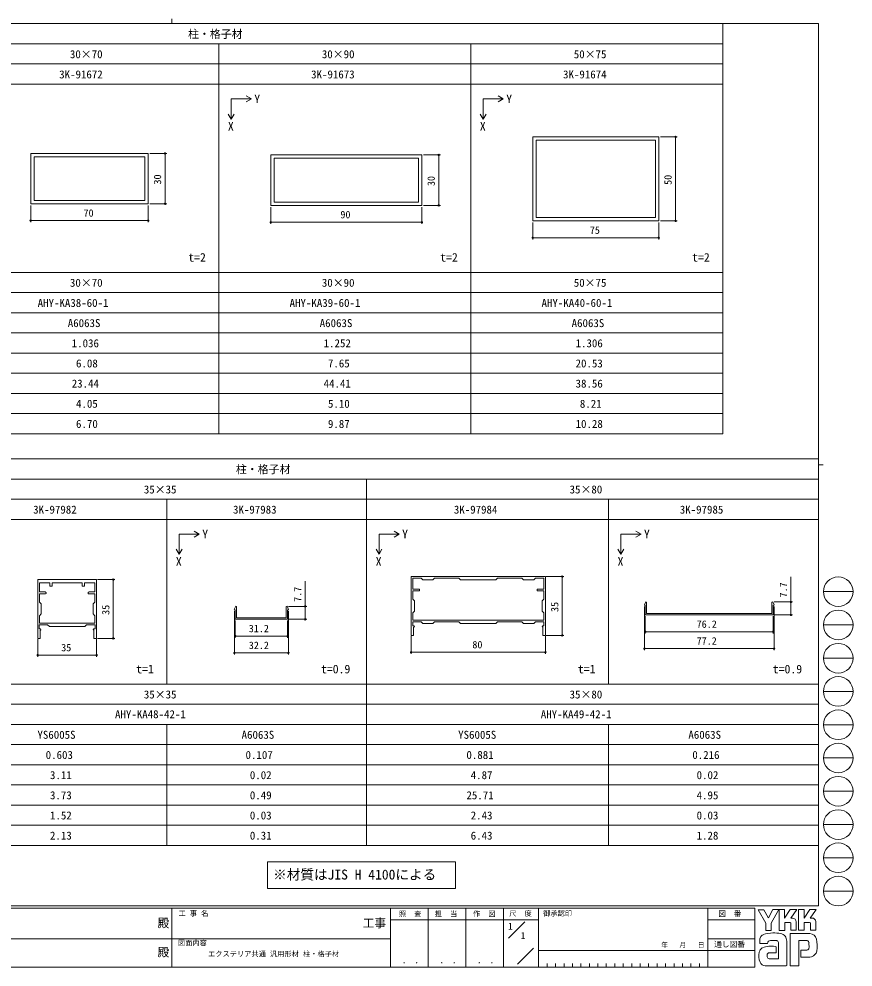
# Model space of a CAD drawing. Units: millimetres on the paper. Extents: x -397 to 397, y -282 to 282.
# Drawn here: x -100 to 397, y -282 to 282 of the extents above; entities that cross this region are included whole.
import ezdxf
from ezdxf.enums import TextEntityAlignment as Align

# ---------------------------------------------------------------- set-up
doc = ezdxf.new("R2010")
doc.units = ezdxf.units.MM
for name, color, linetype, lineweight in [('0-0_0', 3, 'Continuous', 9), ('0-1_USER1', 7, 'Continuous', 18), ('0-2_YKK_ZWAK', 2, 'Continuous', 9), ('0-3_YKK_11', 7, 'Continuous', 9), ('0-4_YKK_12', 6, 'Continuous', 9), ('0-5_YKK_13', 7, 'Continuous', 9)]:
    doc.layers.add(name, color=color, linetype=linetype, lineweight=lineweight)
doc.styles.add('ＭＳ ゴシック', font='')
doc.styles.get('ＭＳ ゴシック').set_extended_font_data('MS Gothic')

msp = doc.modelspace()

# ---------------------------------------------------------------- linework, layer by layer
at = {"layer": '0-0_0'}
for p, q in [((26.472, 234.527), (38.472, 234.527)), ((26.472, 234.527), (26.472, 222.527)), ((38.472, 234.527), (35.472, 236.259)), ((38.472, 234.527), (35.472, 232.794)), ((176.472, 234.527), (188.472, 234.527)), ((176.472, 234.527), (176.472, 222.527)), ((188.472, 234.527), (185.472, 236.259)), ((188.472, 234.527), (185.472, 232.794)), ((26.472, 222.527), (24.74, 225.527)), ((26.472, 222.527), (28.204, 225.527)), ((176.472, 222.527), (174.74, 225.527)), ((176.472, 222.527), (178.204, 225.527)), ((-4.528, -24.473), (7.472, -24.473)), ((-4.528, -24.473), (-4.528, -36.473)), ((7.472, -24.473), (4.472, -22.741)), ((7.472, -24.473), (4.472, -26.206)), ((114.472, -24.473), (126.472, -24.473)), ((114.472, -24.473), (114.472, -36.473)), ((126.472, -24.473), (123.472, -22.741)), ((126.472, -24.473), (123.472, -26.206)), ((258.472, -24.473), (270.472, -24.473)), ((258.472, -24.473), (258.472, -36.473)), ((270.472, -24.473), (267.472, -22.741)), ((270.472, -24.473), (267.472, -26.206)), ((-4.528, -36.473), (-6.26, -33.473)), ((-4.528, -36.473), (-2.796, -33.473)), ((114.472, -36.473), (112.74, -33.473)), ((114.472, -36.473), (116.204, -33.473)), ((258.472, -36.473), (256.74, -33.473)), ((258.472, -36.473), (260.204, -33.473))]:
    msp.add_line(p, q, dxfattribs=at)
at = {"layer": '0-1_USER1'}
for p, q in [((-393.908, 279.3), (319.092, 279.3)), ((319.092, 279.3), (319.092, 35.3)), ((-393.908, 267.3), (319.092, 267.3)), ((19.092, 267.3), (19.092, 35.3)), ((169.092, 267.3), (169.092, 35.3)), ((-393.908, 255.3), (319.092, 255.3)), ((-393.908, 243.3), (319.092, 243.3)), ((-393.908, 131.3), (319.092, 131.3)), ((-393.908, 119.3), (319.092, 119.3)), ((-393.908, 107.3), (319.092, 107.3)), ((-393.908, 95.3), (319.092, 95.3)), ((-393.908, 83.3), (319.092, 83.3)), ((-308.242, 71.3), (319.092, 71.3)), ((-393.908, 59.3), (319.092, 59.3)), ((-308.242, 47.3), (319.092, 47.3)), ((-393.908, 35.3), (319.092, 35.3)), ((-393.908, 20.3), (376.092, 20.3)), ((376.092, 20.3), (376.092, -209.7)), ((-393.908, 8.3), (376.092, 8.3)), ((107.092, 8.3), (107.092, -209.7)), ((-393.908, -3.7), (376.092, -3.7)), ((-11.908, -3.7), (-11.908, -113.7)), ((251.092, -3.7), (251.092, -113.7)), ((-393.908, -15.7), (376.092, -15.7)), ((-393.908, -113.7), (376.092, -113.7)), ((-393.908, -125.7), (376.092, -125.7)), ((-393.908, -137.7), (376.092, -137.7)), ((-11.908, -137.7), (-11.908, -209.7)), ((251.092, -137.7), (251.092, -209.7)), ((-393.908, -149.7), (376.092, -149.7)), ((-393.908, -161.7), (376.092, -161.7)), ((-308.242, -173.7), (376.092, -173.7)), ((-393.908, -185.7), (376.092, -185.7)), ((-308.242, -197.7), (376.092, -197.7)), ((-393.908, -209.7), (376.092, -209.7))]:
    msp.add_line(p, q, dxfattribs=at)
at = {"layer": '0-2_YKK_ZWAK'}
msp.add_lwpolyline([(48.126, -219.55), (159.941, -219.55), (159.941, -235.322), (48.126, -235.322)], close=True, dxfattribs=at)
at = {"layer": '0-3_YKK_11'}
for p, q in [((-87.731, -77.504), (-54.731, -77.504)), ((212.583, -75.759), (134.583, -75.759))]:
    msp.add_line(p, q, dxfattribs=at)
for points in [[(281.019, 211.897), (206.019, 211.897), (206.019, 161.897), (281.019, 161.897)], [(208.019, 163.897), (279.019, 163.897), (279.019, 209.897), (208.019, 209.897)], [(-22.929, 202.096), (-92.929, 202.096), (-92.929, 172.096), (-22.929, 172.096)], [(-24.929, 200.096), (-90.929, 200.096), (-90.929, 174.096), (-24.929, 174.096)], [(140.005, 201.168), (50.005, 201.168), (50.005, 171.168), (140.005, 171.168)], [(138.005, 199.168), (52.005, 199.168), (52.005, 173.168), (138.005, 173.168)], [(28.863, -75.163), (60.063, -75.163), (60.063, -69.567), (60.621, -69.244), (59.768, -67.414), (59.263, -67.526), (59.263, -74.263), (29.663, -74.263), (29.663, -67.526), (29.157, -67.414), (28.304, -69.244), (28.863, -69.567)], [(273.018, -72.546), (349.218, -72.546), (349.218, -66.95), (349.777, -66.627), (348.924, -64.797), (348.418, -64.909), (348.418, -71.646), (273.818, -71.646), (273.818, -64.909), (273.313, -64.797), (272.46, -66.627), (273.018, -66.95)]]:
    msp.add_lwpolyline(points, close=True, dxfattribs=at)
for points in [[(213.583, -49.759), (133.583, -49.759), (133.583, -84.759), (135.083, -84.759), (135.083, -80.059), (135.231, -79.8)], [(138.033, -57.159), (134.583, -57.159), (134.583, -50.759), (139.583, -50.759), (140.583, -51.759), (146.583, -51.759), (147.583, -50.759), (162.083, -50.759), (163.083, -51.759), (184.083, -51.759), (185.083, -50.759), (199.583, -50.759), (200.583, -51.759), (206.583, -51.759), (207.583, -50.759), (212.583, -50.759), (212.583, -57.159), (209.133, -57.159)], [(211.936, -79.8), (212.083, -80.059), (212.083, -84.759), (213.583, -84.759), (213.583, -49.759)], [(-53.731, -51.504), (-88.731, -51.504), (-88.731, -86.504), (-87.231, -86.504), (-87.231, -81.804), (-87.083, -81.545)], [(-58.181, -58.904), (-54.731, -58.904), (-54.731, -53.504), (-60.931, -53.504), (-60.931, -55.504), (-62.231, -55.504), (-62.231, -53.504), (-80.231, -53.504), (-80.231, -55.504), (-81.531, -55.504), (-81.531, -53.504), (-87.731, -53.504), (-87.731, -58.904), (-84.281, -58.904)], [(-55.378, -81.545), (-55.231, -81.804), (-55.231, -86.504), (-53.731, -86.504), (-53.731, -51.504)], [(-87.731, -77.504), (-54.731, -77.504), (-54.731, -73.004), (-55.731, -72.004), (-55.731, -66.004), (-54.731, -65.004), (-54.731, -60.004), (-58.181, -60.004)], [(-84.281, -60.004), (-87.731, -60.004), (-87.731, -65.004), (-86.731, -66.004), (-86.731, -72.004), (-87.731, -73.004), (-87.731, -77.504)], [(212.583, -75.759), (134.583, -75.759), (134.583, -71.259), (135.583, -70.259), (135.583, -64.259), (134.583, -63.259), (134.583, -58.259), (138.033, -58.259)], [(209.133, -58.259), (212.583, -58.259), (212.583, -63.259), (211.583, -64.259), (211.583, -70.259), (212.583, -71.259), (212.583, -75.759)], [(-86.791, -81.284), (-87.031, -80.804), (-87.831, -80.804), (-87.831, -78.404), (-82.831, -78.404), (-81.731, -79.504), (-79.189, -79.504), (-79.006, -79.384), (-78.456, -79.384), (-78.272, -79.504), (-71.689, -79.504), (-71.506, -79.384), (-70.956, -79.384), (-70.772, -79.504), (-64.189, -79.504), (-64.006, -79.384), (-63.456, -79.384), (-63.272, -79.504), (-60.731, -79.504), (-59.631, -78.404), (-54.631, -78.404), (-54.631, -80.804), (-55.431, -80.804), (-55.671, -81.284)], [(135.523, -79.539), (135.283, -79.059), (134.583, -79.059), (134.583, -76.759), (139.583, -76.759), (140.583, -77.759), (143.125, -77.759), (143.308, -77.639), (143.858, -77.639), (144.042, -77.759), (146.583, -77.759), (147.583, -76.759), (162.083, -76.759), (163.083, -77.759), (165.625, -77.759), (165.808, -77.639), (166.358, -77.639), (166.542, -77.759), (173.125, -77.759), (173.308, -77.639), (173.858, -77.639), (174.042, -77.759), (180.625, -77.759), (180.808, -77.639), (181.358, -77.639), (181.542, -77.759), (184.083, -77.759), (185.083, -76.759), (199.583, -76.759), (200.583, -77.759), (203.125, -77.759), (203.308, -77.639), (203.858, -77.639), (204.042, -77.759), (206.583, -77.759), (207.583, -76.759), (212.583, -76.759), (212.583, -79.059), (211.883, -79.059), (211.643, -79.539)]]:
    msp.add_lwpolyline(points, dxfattribs=at)
for centre, radius, start, end in [((-84.281, -59.454), 0.55, 269.99999, 90.00001), ((-58.181, -59.454), 0.55, 89.99999, 270.00001), ((138.033, -57.709), 0.55, 269.99999, 90.00001), ((209.133, -57.709), 0.55, 89.99999, 270.00001), ((-87.591, -80.684), 1, 300.51016, 323.13002), ((-54.871, -80.684), 1, 216.86998, 239.48984), ((134.723, -78.939), 1, 300.51016, 323.13002), ((212.443, -78.939), 1, 216.86998, 239.48984)]:
    msp.add_arc(centre, radius, start, end, dxfattribs=at)
at = {"layer": '0-4_YKK_12'}
for p, q in [((282.019, 211.897), (292.019, 211.897)), ((291.019, 161.897), (291.019, 211.897)), ((-21.929, 202.096), (-11.929, 202.096)), ((-12.929, 172.096), (-12.929, 202.096)), ((141.005, 201.168), (151.005, 201.168)), ((150.005, 171.168), (150.005, 201.168)), ((-92.929, 171.096), (-92.929, 161.096)), ((-22.929, 171.096), (-22.929, 161.096)), ((-21.929, 172.096), (-11.929, 172.096)), ((50.005, 170.168), (50.005, 160.168)), ((140.005, 170.168), (140.005, 160.168)), ((141.005, 171.168), (151.005, 171.168)), ((-92.929, 162.096), (-22.929, 162.096)), ((50.005, 161.168), (140.005, 161.168)), ((206.019, 160.897), (206.019, 150.897)), ((281.019, 160.897), (281.019, 150.897)), ((282.019, 161.897), (292.019, 161.897)), ((206.019, 151.897), (281.019, 151.897)), ((214.083, -49.759), (224.583, -49.759)), ((223.583, -84.759), (223.583, -49.759)), ((-53.231, -51.504), (-42.731, -51.504)), ((-43.731, -51.504), (-43.731, -86.504)), ((60.585, -67.463), (71.563, -67.463)), ((272.518, -67.546), (272.518, -93.546)), ((349.718, -67.546), (349.718, -93.546)), ((349.741, -64.846), (360.718, -64.846)), ((28.363, -70.163), (28.363, -96.163)), ((60.563, -70.163), (60.563, -96.163)), ((273.018, -73.246), (273.018, -83.546)), ((349.218, -73.246), (349.218, -83.546)), ((349.918, -72.546), (360.718, -72.546)), ((28.863, -75.863), (28.863, -86.163)), ((60.063, -75.863), (60.063, -86.163)), ((60.763, -75.163), (71.563, -75.163)), ((273.018, -82.546), (349.218, -82.546)), ((-88.731, -87.004), (-88.731, -97.504)), ((-53.731, -87.004), (-53.731, -97.504)), ((-53.231, -86.504), (-42.731, -86.504)), ((60.063, -85.163), (28.863, -85.163)), ((133.583, -85.259), (133.583, -95.759)), ((213.583, -85.259), (213.583, -95.759)), ((214.083, -84.759), (224.583, -84.759)), ((28.363, -95.163), (60.563, -95.163)), ((213.583, -94.759), (133.583, -94.759)), ((349.718, -92.546), (272.518, -92.546)), ((-88.731, -96.504), (-53.731, -96.504))]:
    msp.add_line(p, q, dxfattribs=at)
for points in [[(359.718, -72.546), (359.718, -64.846), (359.718, -49.946)], [(70.563, -75.163), (70.563, -67.463), (70.563, -52.563)]]:
    msp.add_lwpolyline(points, dxfattribs=at)
for centre in [(291.019, 211.897), (-12.929, 202.096), (150.005, 201.168), (-12.929, 172.096), (150.005, 171.168), (-92.929, 162.096), (-22.929, 162.096), (50.005, 161.168), (140.005, 161.168), (291.019, 161.897), (206.019, 151.897), (281.019, 151.897), (223.583, -49.759), (-43.731, -51.504), (70.563, -67.463), (359.718, -64.846), (359.718, -72.546), (70.563, -75.163), (223.583, -84.759), (273.018, -82.546), (349.218, -82.546), (-43.731, -86.504), (28.863, -85.163), (60.063, -85.163), (28.363, -95.163), (60.563, -95.163), (133.583, -94.759), (213.583, -94.759), (272.518, -92.546), (349.718, -92.546), (-88.731, -96.504), (-53.731, -96.504)]:
    msp.add_circle(centre, 0.425, dxfattribs=at)
at = {"layer": '0-5_YKK_13'}
for p, q in [((-8.894, 282.1), (-8.894, 279.3)), ((376.092, 279.3), (-393.908, 279.3)), ((376.092, 279.3), (376.092, -245.7)), ((376.092, 16.8), (378.892, 16.8)), ((379.068, -58.716), (396.708, -58.716)), ((379.068, -78.512), (396.708, -78.512)), ((379.068, -98.308), (396.708, -98.308)), ((379.068, -118.104), (396.708, -118.104)), ((379.068, -137.9), (396.708, -137.9)), ((379.068, -157.696), (396.708, -157.696)), ((379.068, -177.492), (396.708, -177.492)), ((379.068, -197.288), (396.708, -197.288)), ((379.068, -217.084), (396.708, -217.084)), ((379.068, -236.88), (396.708, -236.88)), ((376.092, -245.7), (-393.908, -245.7)), ((338.292, -247.1), (-393.908, -247.1)), ((-8.908, -247.1), (-8.908, -282.1)), ((121.292, -247.1), (121.292, -282.1)), ((143.692, -247.1), (143.692, -282.1)), ((166.092, -247.1), (166.092, -282.1)), ((188.492, -247.1), (188.492, -282.1)), ((209.492, -247.1), (209.492, -282.1)), ((310.291, -247.1), (310.291, -282.1)), ((338.292, -247.1), (338.292, -282.1)), ((344.724, -255.899), (340.129, -248.006)), ((340.129, -248.006), (343.642, -248.006)), ((343.642, -248.006), (346.156, -252.709)), ((348.928, -247.898), (346.372, -252.871)), ((352.554, -247.898), (348.021, -255.926)), ((348.928, -247.898), (352.554, -247.898)), ((352.751, -260.331), (352.751, -247.925)), ((352.751, -247.925), (355.968, -247.925)), ((355.968, -253.023), (359.347, -247.871)), ((355.968, -247.925), (355.968, -253.023)), ((359.347, -247.871), (363.172, -247.871)), ((363.172, -247.871), (359.632, -253.006)), ((364.266, -260.223), (364.266, -247.817)), ((364.266, -247.817), (367.537, -247.817)), ((367.537, -253.008), (370.969, -247.817)), ((367.537, -247.817), (367.537, -253.008)), ((370.969, -247.817), (374.753, -247.817)), ((374.753, -247.817), (374.375, -248.465)), ((346.156, -252.709), (346.372, -252.871)), ((360.671, -253.006), (359.632, -253.006)), ((374.375, -248.465), (371.253, -252.925)), ((372.292, -252.925), (371.253, -252.925)), ((189.476, -254.099), (121.292, -254.099)), ((189.476, -254.099), (209.492, -254.099)), ((191.662, -264.836), (201.355, -255.143)), ((310.291, -254.1), (338.292, -254.1)), ((344.724, -260.358), (344.724, -255.899)), ((348.021, -255.926), (348.021, -260.358)), ((359.266, -255.682), (356.076, -255.682)), ((356.076, -255.682), (356.076, -260.331)), ((359.698, -255.845), (359.266, -255.682)), ((359.698, -260.25), (359.698, -255.845)), ((362.833, -255.169), (362.833, -260.25)), ((371.294, -260.196), (371.294, -255.817)), ((374.456, -255.169), (374.456, -260.196)), ((348.021, -260.358), (344.724, -260.358)), ((356.076, -260.331), (352.751, -260.331)), ((359.32, -262.196), (359.32, -281.306)), ((370.915, -262.196), (359.32, -262.196)), ((362.833, -260.25), (359.698, -260.25)), ((367.672, -260.223), (364.266, -260.223)), ((371.294, -260.146), (371.344, -260.196)), ((374.456, -260.196), (371.294, -260.196)), ((-136.308, -265.299), (-7.508, -265.299)), ((-7.508, -265.299), (121.292, -265.299)), ((310.291, -265.299), (338.292, -265.299)), ((351.238, -266.305), (347.54, -266.375)), ((350.265, -269.873), (350.967, -270.035)), ((350.967, -270.035), (350.967, -273.63)), ((352.319, -277.171), (352.319, -267.44)), ((357.211, -266.683), (357.211, -281.279)), ((364.347, -281.306), (364.347, -266.359)), ((364.347, -266.359), (368.996, -266.359)), ((370.465, -267.856), (370.483, -270.491)), ((196.964, -280.445), (206.488, -270.921)), ((209.492, -272.3), (310.291, -272.3)), ((338.292, -272.299), (310.291, -272.299)), ((350.967, -273.63), (346.973, -273.635)), ((369.104, -272.089), (365.563, -272.089)), ((365.563, -272.089), (365.563, -276.225)), ((365.563, -276.225), (370.888, -276.225)), ((370.888, -276.225), (371.969, -275.982)), ((-393.908, -282.1), (338.292, -282.1)), ((214.532, -280), (214.532, -282.1)), ((219.572, -280), (219.572, -282.1)), ((224.612, -280), (224.612, -282.1)), ((229.652, -280), (229.652, -282.1)), ((234.692, -280), (234.692, -282.1)), ((239.732, -280), (239.732, -282.1)), ((244.772, -280), (244.772, -282.1)), ((249.812, -280), (249.812, -282.1)), ((254.852, -280), (254.852, -282.1)), ((259.892, -280), (259.892, -282.1)), ((264.932, -280), (264.932, -282.1)), ((269.972, -280), (269.972, -282.1)), ((275.012, -280), (275.012, -282.1)), ((280.052, -280), (280.052, -282.1)), ((285.092, -280), (285.092, -282.1)), ((290.132, -280), (290.132, -282.1)), ((295.172, -280), (295.172, -282.1)), ((300.211, -280), (300.211, -282.1)), ((305.251, -280), (305.251, -282.1)), ((345.859, -281.36), (344.372, -281.36)), ((356.887, -281.333), (345.859, -281.36)), ((346.697, -277.171), (352.319, -277.171)), ((351.886, -277.171), (352.238, -277.171)), ((352.319, -277.17), (352.32, -277.171)), ((357.211, -281.279), (356.887, -281.333)), ((359.32, -281.306), (363.563, -281.306)), ((363.563, -281.306), (364.347, -281.306))]:
    msp.add_line(p, q, dxfattribs=at)
for points in [[(371.294, -255.817), (370.861, -255.655), (367.672, -255.655), (367.672, -260.223)], [(345.859, -268.17), (341.21, -268.17), (341.21, -266.241)]]:
    msp.add_lwpolyline(points, dxfattribs=at)
for centre in [(387.888, -58.716), (387.888, -78.512), (387.888, -98.308), (387.888, -118.104), (387.888, -137.9), (387.888, -157.696), (387.888, -177.492), (387.888, -197.288), (387.888, -217.084), (387.888, -236.88)]:
    msp.add_circle(centre, 8.82, dxfattribs=at)
for centre, radius, start, end in [((360.671, -255.169), 2.163, 0.00166, 89.99604), ((372.292, -255.088), 2.163, 0.00166, 89.99604), ((346.251, -266.266), 5.037, 158.41083, 179.71775), ((343.898, -265.155), 2.444, 109.02127, 161.51264), ((349.014, -279.501), 17.68, 89.89165, 109.30848), ((349.533, -282.563), 20.748, 78.7801, 91.46938), ((352.822, -266.596), 4.449, 40.66422, 80.31694), ((352.601, -266.585), 4.612, 358.78059, 38.76563), ((370.764, -266.54), 4.341, 14.44572, 87.08746), ((344.719, -274.027), 3.908, 121.82711, 169.08475), ((347.812, -282.954), 13.309, 79.38098, 112.05825), ((347.967, -268.107), 2.109, 138.46382, 181.71359), ((347.407, -268.071), 1.701, 85.50551, 126.78038), ((350.748, -267.854), 1.625, 14.7552, 72.44995), ((369.157, -267.579), 1.229, 16.43123, 96.91661), ((366.823, -268.308), 3.673, 4.93423, 17.03552), ((366.802, -270.141), 3.697, 343.6902, 354.75362), ((354.458, -269.287), 20.86, 350.99027, 10.67625), ((351.741, -275.495), 11.082, 168.76372, 199.80079), ((347.874, -275.428), 2.369, 171.08203, 216.71923), ((346.982, -275.079), 1.445, 90.33953, 178.03639), ((369.105, -270.784), 1.306, 269.95468, 342.90145), ((370.827, -271.845), 4.291, 285.44291, 349.90448), ((344.732, -277.543), 3.823, 207.31435, 263.59464), ((346.942, -275.665), 1.526, 230.9728, 260.75491)]:
    msp.add_arc(centre, radius, start, end, dxfattribs=at)

# ---------------------------------------------------------------- texts
at = {"layer": '0-0_0', "style": 'ＭＳ ゴシック'}
for s, height, p in [('Y', 5.132, (40.211, 230.462)), ('Y', 5.132, (190.211, 230.462)), ('X', 5.132, (24.497, 214.147)), ('X', 5.132, (174.497, 214.147)), ('Y', 5.132, (9.211, -28.538)), ('Y', 5.132, (128.211, -28.538)), ('Y', 5.132, (272.211, -28.538)), ('X', 5.132, (-6.503, -44.853)), ('X', 5.132, (112.497, -44.853)), ('X', 5.132, (256.497, -44.853)), ('※材質はJIS H 4100による', 5.938, (51.438, -231.806)), ('1', 4.106, (191.292, -261.099)), ('1', 4.106, (198.825, -266.699)), ('エクステリア共通 汎用形材 柱・格子材', 3.079, (12.659, -276.746))]:
    msp.add_text(s, height=height, dxfattribs=at).set_placement(p, align=Align.BOTTOM_LEFT)
at = {"layer": '0-1_USER1', "style": 'ＭＳ ゴシック'}
for s, height, p in [('柱・格子材', 4.765, (0.745, 269.3)), ('30×70', 4.765, (-69.562, 257.3)), ('30×90', 4.765, (80.438, 257.3)), ('50×75', 4.765, (230.438, 257.3)), ('3K-91672', 4.765, (-75.962, 245.3)), ('3K-91673', 4.765, (74.038, 245.3)), ('3K-91674', 4.765, (224.038, 245.3)), ('t=2', 5.132, (0.907, 136.12)), ('t=2', 5.132, (150.907, 136.12)), ('t=2', 5.132, (300.907, 136.12)), ('30×70', 4.765, (-69.562, 121.3)), ('30×90', 4.765, (80.438, 121.3)), ('50×75', 4.765, (230.438, 121.3)), ('AHY-KA38-60-1', 4.765, (-88.762, 109.3)), ('AHY-KA39-60-1', 4.765, (61.238, 109.3)), ('AHY-KA40-60-1', 4.765, (211.238, 109.3)), ('A6063S', 4.765, (-70.842, 97.3)), ('A6063S', 4.765, (79.158, 97.3)), ('A6063S', 4.765, (229.158, 97.3)), ('1.036', 4.765, (-68.495, 85.3)), ('1.252', 4.765, (81.505, 85.3)), ('1.306', 4.765, (231.505, 85.3)), ('6.08', 4.765, (-65.935, 73.3)), ('7.65', 4.765, (84.065, 73.3)), ('20.53', 4.765, (231.505, 73.3)), ('23.44', 4.765, (-68.495, 61.3)), ('44.41', 4.765, (81.505, 61.3)), ('38.56', 4.765, (231.505, 61.3)), ('4.05', 4.765, (-65.935, 49.3)), ('5.10', 4.765, (84.065, 49.3)), ('8.21', 4.765, (234.065, 49.3)), ('6.70', 4.765, (-65.935, 37.3)), ('9.87', 4.765, (84.065, 37.3)), ('10.28', 4.765, (231.505, 37.3)), ('柱・格子材', 4.765, (29.245, 10.3)), ('35×35', 4.765, (-25.562, -1.7)), ('35×80', 4.765, (227.938, -1.7)), ('3K-97982', 4.765, (-91.462, -13.7)), ('3K-97983', 4.765, (27.538, -13.7)), ('3K-97984', 4.765, (159.038, -13.7)), ('3K-97985', 4.765, (293.538, -13.7)), ('t=1', 5.132, (-30.093, -108.88)), ('t=0.9', 5.132, (79.933, -108.88)), ('t=1', 5.132, (232.907, -108.88)), ('t=0.9', 5.132, (348.933, -108.88)), ('35×35', 4.765, (-25.562, -123.7)), ('35×80', 4.765, (227.938, -123.7)), ('AHY-KA48-42-1', 4.765, (-42.708, -135.45)), ('AHY-KA49-42-1', 4.765, (210.792, -135.45)), ('YS6005S', 4.765, (-88.902, -147.7)), ('A6063S', 4.765, (32.658, -147.7)), ('YS6005S', 4.765, (161.598, -147.7)), ('A6063S', 4.765, (298.658, -147.7)), ('0.603', 4.765, (-83.995, -159.7)), ('0.107', 4.765, (35.005, -159.7)), ('0.881', 4.765, (166.505, -159.7)), ('0.216', 4.765, (301.005, -159.7)), ('3.11', 4.765, (-81.435, -171.7)), ('0.02', 4.765, (37.565, -171.7)), ('4.87', 4.765, (169.065, -171.7)), ('0.02', 4.765, (303.565, -171.7)), ('3.73', 4.765, (-81.435, -183.7)), ('0.49', 4.765, (37.565, -183.7)), ('25.71', 4.765, (166.505, -183.7)), ('4.95', 4.765, (303.565, -183.7)), ('1.52', 4.765, (-81.435, -195.7)), ('0.03', 4.765, (37.565, -195.7)), ('2.43', 4.765, (169.065, -195.7)), ('0.03', 4.765, (303.565, -195.7)), ('2.13', 4.765, (-81.435, -207.7)), ('0.31', 4.765, (37.565, -207.7)), ('6.43', 4.765, (169.065, -207.7)), ('1.28', 4.765, (303.565, -207.7))]:
    msp.add_text(s, height=height, dxfattribs=at).set_placement(p, align=Align.BOTTOM_LEFT)
at = {"layer": '0-4_YKK_12', "style": 'ＭＳ ゴシック'}
for s, p in [('30', (-13.929, 183.576)), ('30', (149.005, 182.648)), ('50', (290.019, 183.377)), ('7.7', (69.563, -64.763)), ('7.7', (358.718, -62.146)), ('35', (-44.731, -72.524)), ('35', (222.583, -70.779))]:
    msp.add_text(s, height=4.399, rotation=90, dxfattribs=at).set_placement(p, align=Align.BOTTOM_LEFT)
for s, p in [('70', (-61.449, 163.096)), ('90', (91.485, 162.168)), ('75', (239.999, 152.897)), ('31.2', (36.943, -84.163)), ('76.2', (303.598, -81.546)), ('35', (-74.751, -95.504)), ('32.2', (36.943, -94.163)), ('80', (170.063, -93.759)), ('77.2', (303.598, -91.546))]:
    msp.add_text(s, height=4.399, dxfattribs=at).set_placement(p, align=Align.BOTTOM_LEFT)
at = {"layer": '0-5_YKK_13', "style": 'ＭＳ ゴシック'}
for s, height, p in [('工 事 名', 3.079, (-4.896, -252.633)), ('尺  度', 3.079, (192.004, -252.637)), ('御承認印', 3.079, (212.159, -252.633)), ('殿', 5.132, (-17.39, -260.056)), ('工事', 5.132, (104.723, -260.056)), ('照  査', 3.079, (126.281, -252.88)), ('担  当', 3.079, (147.646, -252.88)), ('作  図', 3.079, (170.412, -252.862)), ('図\u3000番', 3.284, (316.489, -252.962)), ('殿', 5.132, (-17.39, -277.378)), ('図面内容', 3.079, (-5.291, -270.248)), ('年   月   日', 2.903, (282.468, -271.269)), ('通し図番', 3.284, (313.971, -271.185)), (' ． ．', 3.592, (125.747, -281.046)), (' ． ．', 3.592, (148.147, -281.046)), (' ． ．', 3.592, (170.547, -281.046))]:
    msp.add_text(s, height=height, dxfattribs=at).set_placement(p, align=Align.BOTTOM_LEFT)

doc.saveas('drawing.dxf')
